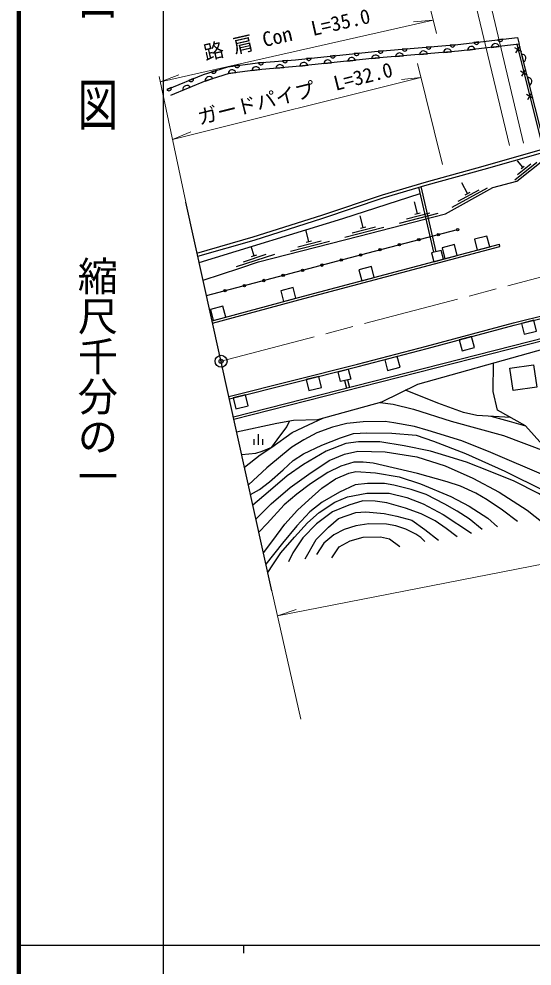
# Model space of a CAD drawing. Units: millimetres at full size, sheet at 1:1000; details may follow other scales. Extents: x 40000 to 680000, y 20000 to 380000.
# Drawn here: x 40000 to 103998, y 202409 to 320581 of the extents above; entities that cross this region are included whole.
import ezdxf
from ezdxf.enums import TextEntityAlignment as Align

# ---------------------------------------------------------------- set-up
doc = ezdxf.new("R2010")
doc.units = ezdxf.units.MM
doc.header["$LTSCALE"] = 1000
doc.header["$PDMODE"] = 32
doc.header["$PDSIZE"] = 500
doc.linetypes.add('CHAIN', pattern=[18.5, 12, -1.5, 3.5, -1.5])
for name, color, linetype, lineweight in [('M-BGD', 7, 'Continuous', 25), ('M-BMK', 2, 'CHAIN', 13), ('M-BMK-OTRS', 5, 'Continuous', 25), ('M-BMK-SRVR', 3, 'Continuous', 25), ('M-STR-HTXT', 7, 'Continuous', 13), ('M-TTL', 2, 'Continuous', 140), ('M-TTL-BAND', 7, 'Continuous', 25)]:
    doc.layers.add(name, color=color, linetype=linetype, lineweight=lineweight)
doc.layers.add('M-OTRS', color=6, linetype='Continuous')
doc.styles.add('@ＭＳ ゴシック', font='')
doc.styles.add('ＭＳ ゴシック', font='')
doc.styles.get('@ＭＳ ゴシック').set_extended_font_data('@MS Gothic')
doc.styles.get('ＭＳ ゴシック').set_extended_font_data('MS Gothic')

msp = doc.modelspace()

# ---------------------------------------------------------------- linework, layer by layer
at = {"layer": 'M-BGD'}
for p, q in [((100354, 318062), (99733, 317988)), ((88416, 316861), (87793, 316809)), ((91406, 317113), (90782, 317060)), ((94395, 317365), (93772, 317312)), ((95933, 316680), (96916, 316797)), ((97375, 317707), (96754, 317633)), ((98912, 317034), (99895, 317151)), ((101815, 317026), (102674, 316514)), ((101989, 316340), (102500, 317200)), ((102082, 317412), (105190, 305137)), ((105385, 305591), (102382, 317447)), ((76473, 315700), (75851, 315635)), ((79457, 316010), (78835, 315945)), ((82441, 316320), (81819, 316255)), ((83979, 315635), (84966, 315718)), ((85427, 316609), (84803, 316557)), ((86968, 315886), (87956, 315969)), ((89958, 316138), (90945, 316221)), ((92947, 316390), (93934, 316473)), ((102702, 316186), (102945, 315225)), ((67519, 314807), (66898, 314729)), ((70499, 315152), (69875, 315099)), ((72040, 314431), (73027, 314515)), ((73488, 315408), (72864, 315355)), ((75028, 314695), (76013, 314797)), ((78012, 315005), (78997, 315107)), ((80996, 315315), (81981, 315418)), ((64602, 314162), (64005, 313973)), ((66077, 313769), (67060, 313893)), ((69054, 314144), (70037, 314268)), ((102551, 314118), (103410, 313606)), ((102725, 313432), (103237, 314291)), ((103438, 313277), (103682, 312317)), ((59005, 312010), (58427, 311772)), ((60452, 311687), (61368, 312064)), ((61780, 313152), (61201, 312914)), ((63224, 312834), (64168, 313133)), ((103288, 311210), (104147, 310698)), ((103461, 310524), (103973, 311383)), ((101845, 300511), (104575, 302701)), ((102834, 302074), (102189, 302878)), ((102203, 301183), (103841, 302497)), ((102643, 301921), (103025, 302227)), ((91750, 291467), (89874, 299573)), ((92042, 291535), (90162, 299659)), ((94051, 297089), (98433, 299498)), ((94783, 297833), (97412, 299279)), ((95953, 298819), (95230, 300133)), ((95646, 298650), (96260, 298988)), ((89719, 296311), (89346, 297764)), ((82939, 294570), (82566, 296023)), ((87447, 295108), (92290, 296352)), ((88341, 295648), (91247, 296394)), ((89380, 296224), (90058, 296398)), ((76160, 292818), (75785, 294270)), ((80667, 293367), (85510, 294611)), ((81561, 293906), (84467, 294653)), ((82600, 294483), (83278, 294657)), ((69334, 291032), (68953, 292197)), ((73890, 291611), (78731, 292863)), ((74783, 292152), (77688, 292903)), ((75822, 292730), (76499, 292905)), ((99997, 292174), (99920, 292464)), ((67145, 289684), (71897, 291239)), ((68002, 290280), (70853, 291213)), ((69001, 290923), (69667, 291141)), ((80600, 275454), (80839, 274517)), ((80988, 275551), (81227, 274616)), ((69872, 267447), (69872, 268775)), ((69338, 267447), (69338, 268143)), ((70405, 267447), (70405, 268143))]:
    msp.add_line(p, q, dxfattribs=at)
for points in [[(58577, 311834), (63003, 313656), (66052, 314622), (69734, 315087), (74513, 315496), (84358, 316519), (94744, 317394), (102171, 318278), (102382, 317447)], [(102382, 317447), (94830, 316548), (84438, 315673), (74593, 314650), (69823, 314241), (66235, 313789), (63293, 312856), (58900, 311048)], [(62195, 291356), (69224, 293382), (77768, 296115), (85325, 298634), (90813, 300270), (97909, 302223), (105281, 304337)], [(62305, 290972), (69340, 292999), (77892, 295734), (85445, 298253), (90923, 299886), (98017, 301838), (105326, 303934)], [(62967, 287980), (67562, 289505), (69876, 290263), (82373, 293495), (93193, 296274), (99118, 299532), (102094, 300326), (105557, 303104)], [(66743, 270918), (110177, 282006), (128633, 286607), (149158, 291956), (167133, 296579), (171054, 297396), (175360, 298257), (179648, 298734), (183831, 299108), (193759, 299729), (198349, 299900), (208453, 299772), (216747, 299585), (223355, 299083), (230266, 298227), (242199, 296138), (252670, 293548), (262033, 290559), (272897, 286381), (286023, 280739), (297765, 274514), (305853, 269663), (312164, 265381)], [(66817, 270628), (110250, 281715), (128707, 286317), (149233, 291666), (167201, 296286), (171115, 297102), (175406, 297960), (179677, 298436), (183854, 298809), (193774, 299430), (198352, 299600), (208447, 299472), (216732, 299285), (223325, 298785), (230222, 297931), (242137, 295844), (252588, 293259), (261933, 290276), (272784, 286103), (285893, 280468), (297618, 274253), (305692, 269410), (311995, 265133)], [(62474, 290211), (80382, 295698), (90056, 298785)], [(63393, 286057), (72380, 288430), (83567, 291395), (94716, 294301)], [(64084, 282933), (75472, 285983), (99920, 292464)], [(64149, 282640), (75549, 285693), (99997, 292174)], [(66178, 273470), (82240, 277490), (90837, 279736), (101686, 282664), (106050, 283730)], [(66251, 273179), (82315, 277199), (90914, 279446), (101761, 282374), (106121, 283439)], [(67153, 269064), (72160, 270146), (74246, 270502), (77282, 270620), (85276, 272809), (89760, 275015), (105621, 279466)], [(110564, 259072), (105327, 267415), (103201, 269801), (99705, 271778), (99155, 274086), (99203, 277665)], [(101320, 270865), (97092, 271102), (95443, 271463), (92257, 272636), (88231, 274263)], [(85042, 272745), (86671, 272507), (89193, 271902), (93910, 270388), (100417, 268607), (105847, 266585)], [(68129, 264652), (70083, 266191), (71542, 267172), (74085, 268977), (76126, 269957), (77883, 270785)], [(98837, 271004), (101153, 270412), (103201, 269801)], [(67780, 266231), (69528, 266384), (70322, 266632), (71542, 267172), (72203, 268087), (73432, 269672), (73739, 270415)], [(108466, 262415), (105762, 263553), (98870, 266473), (95227, 267957), (91029, 269250), (89339, 269718), (86747, 270207), (85686, 270374), (82943, 270301), (80892, 270104), (79122, 269646), (77150, 268925), (75526, 268082), (74056, 267154), (72869, 266186), (70933, 264563), (68619, 262439)], [(68885, 261239), (70007, 261876), (71245, 262823), (72963, 264342), (74191, 265497), (75495, 266301), (77764, 267404), (80086, 268299), (81747, 268843), (83381, 268926), (86498, 268895), (89558, 268645), (91692, 267906), (95705, 266365), (100597, 264175), (110416, 259308)], [(108579, 258974), (104793, 261371), (101780, 262890), (98761, 264136), (95814, 265275), (93260, 266061), (91328, 266665), (88066, 267333), (84995, 267804), (82349, 267817), (80777, 267621), (78310, 266650), (75479, 264972), (73435, 263571), (71090, 261555), (69176, 259921)], [(69565, 258164), (71445, 260074), (73830, 262122), (76143, 263774), (78679, 265477), (80610, 266297), (82275, 266632), (85680, 266588), (89646, 265964), (93154, 264830), (96603, 263292), (99899, 261535), (103372, 259278), (105372, 257717)], [(102204, 257868), (100296, 259278), (98400, 260595), (96975, 261417), (95090, 262296), (93422, 262829), (89722, 263846), (84201, 265163), (82938, 265280), (81770, 265291), (80163, 264794), (78529, 263983), (76344, 262573), (74644, 261302), (73068, 259947), (70952, 257612), (69927, 256531)], [(70498, 253951), (71658, 255494), (73149, 257551), (74745, 259296), (76169, 260560), (77788, 262028), (79499, 263184), (81130, 263923), (82020, 264097), (84454, 263961), (87414, 263441), (90073, 262574), (93871, 260977), (96161, 259809), (98496, 258272), (99691, 257230)], [(97760, 256860), (96153, 258223), (94662, 259160), (93109, 260052), (90774, 261230), (88935, 261855), (86756, 262399), (85612, 262619), (83484, 262619), (81946, 262445), (79975, 261554), (77813, 260294), (76264, 259069), (74643, 257344), (72885, 255171), (70808, 252548)], [(71037, 251514), (71668, 252475), (72674, 253954), (74351, 255942), (75970, 257710), (77429, 259020), (79383, 260303), (80990, 260939), (83400, 261392), (86175, 261427), (88387, 260860), (90399, 260097), (92931, 258734), (96451, 256431)], [(94647, 255958), (93283, 256986), (91918, 257969), (90149, 258847), (88203, 259542), (85879, 260213), (84445, 260397), (82881, 260444), (81135, 259900), (79097, 259078), (77108, 257576), (75397, 255831), (74146, 253978), (73614, 252834)], [(75707, 253239), (77083, 255643), (78598, 257157), (79869, 258232), (82020, 258994), (83269, 259064), (85564, 258892), (87148, 258534), (89010, 258037), (90605, 256869), (92328, 255563)], [(90605, 255402), (90131, 255864), (89495, 256280), (88270, 256904), (87021, 257332), (85842, 257563), (83633, 257574), (82038, 257332), (80546, 256869), (79283, 256209), (78034, 255192), (77097, 253759)], [(79040, 253332), (79953, 254707), (81294, 255458), (82913, 255909), (85110, 255967), (86208, 255701), (87527, 254753)]]:
    msp.add_lwpolyline(points, dxfattribs=at)
for points in [[(97170, 291735), (98716, 292145), (98358, 293498), (96811, 293088)], [(93126, 290663), (94673, 291073), (94314, 292426), (92768, 292016)], [(91736, 290295), (92943, 290614), (92653, 291707), (91447, 291387)], [(82771, 287918), (84318, 288328), (83959, 289681), (82412, 289271)], [(73010, 285324), (74555, 285737), (74193, 287090), (72648, 286676)], [(64245, 282976), (65790, 283390), (65428, 284743), (63883, 284329)], [(104239, 282979), (102685, 282599), (103017, 281239), (104571, 281619)], [(96455, 280941), (94910, 280524), (95275, 279173), (96820, 279590)], [(87175, 278469), (85627, 278064), (85981, 276710), (87529, 277114)], [(79796, 276569), (81079, 276890), (81389, 275651), (80106, 275330)], [(101218, 276988), (104188, 277436), (104608, 274651), (101638, 274203)], [(77386, 275965), (75834, 275577), (76174, 274219), (77726, 274607)], [(68260, 273681), (66707, 273293), (67047, 271935), (68599, 272323)]]:
    msp.add_lwpolyline(points, close=True, dxfattribs=at)
for centre in [(94716, 294301), (89878, 293040), (92297, 293670), (85039, 291779), (87458, 292409), (82621, 291144), (77788, 289863), (80205, 290504), (72955, 288582), (75371, 289223), (68121, 287305), (70538, 287943), (65703, 286667)]:
    msp.add_circle(centre, 150, dxfattribs=at)
for centre, radius, start, end in [((100037, 318079), 318, 196.68023, 356.89797), ((88100, 316889), 318, 194.70511, 354.92285), ((91089, 317141), 318, 194.70511, 354.92285), ((93449, 316334), 505, 15.98488, 173.64307), ((94079, 317393), 318, 194.70511, 354.92285), ((96436, 316641), 505, 17.96, 175.6182), ((97058, 317725), 318, 196.68023, 356.89797), ((99415, 316996), 505, 17.96, 175.6182), ((76156, 315722), 318, 195.82742, 356.04515), ((79140, 316032), 318, 195.82742, 356.04515), ((81499, 315269), 505, 17.10719, 174.76538), ((82124, 316342), 318, 195.82742, 356.04515), ((84481, 315579), 505, 15.98488, 173.64307), ((85111, 316638), 318, 194.70511, 354.92285), ((87470, 315830), 505, 15.98488, 173.64307), ((90459, 316082), 505, 15.98488, 173.64307), ((102729, 315681), 505, 295.38049, 93.03868), ((67202, 314822), 318, 197.08427, 357.302), ((69558, 314109), 505, 18.36404, 176.02223), ((70182, 315180), 318, 194.78182, 354.99955), ((72541, 314376), 505, 16.06159, 173.71978), ((73171, 315436), 318, 194.78182, 354.99955), ((75531, 314649), 505, 17.10719, 174.76538), ((78515, 314959), 505, 17.10719, 174.76538), ((63726, 312890), 505, 28.75613, 186.41432), ((64287, 314120), 318, 207.47636, 7.69409), ((66581, 313734), 505, 18.36404, 176.02223), ((103465, 312773), 505, 295.38049, 93.03868), ((58695, 311942), 318, 212.26253, 12.48026), ((60947, 311785), 505, 33.5423, 191.20049), ((61469, 313084), 318, 212.26253, 12.48026)]:
    msp.add_arc(centre, radius, start, end, dxfattribs=at)
at = {"layer": 'M-BMK'}
msp.add_lwpolyline([(65205, 277870), (153195, 301013), (161998, 303040), (166082, 303891), (170312, 304666), (174274, 305247), (178368, 305843), (183794, 306378), (189014, 306817)], dxfattribs=at)
at = {"layer": 'M-BMK-OTRS'}
msp.add_line((71544, 249222), (60813, 297717), dxfattribs=at)
at = {"layer": 'M-BMK-SRVR'}
msp.add_circle((65205, 277870), 750, dxfattribs=at)
msp.add_circle((65205, 277870), 750, dxfattribs=at)
at = {"layer": 'M-OTRS'}
msp.add_point((65205, 277870), dxfattribs=at)
at = {"layer": 'M-STR-HTXT'}
for p, q in [((101204, 304770), (93303, 337695)), ((95478, 336530), (102938, 305065)), ((92083, 318782), (91092, 322786)), ((91671, 320446), (57646, 312723)), ((91671, 320446), (89225, 320241)), ((92809, 302404), (89715, 315021)), ((60813, 297717), (57504, 313394)), ((57646, 312723), (59941, 313594)), ((90140, 313290), (59159, 305556)), ((90140, 313290), (87698, 313032)), ((59159, 305556), (61435, 306476)), ((71544, 249222), (75147, 233196)), ((72249, 246087), (74569, 246890))]:
    msp.add_line(p, q, dxfattribs=at)
msp.add_lwpolyline([(72249, 246087), (168912, 265005), (183696, 267479), (196496, 268032), (217687, 267478), (232702, 265756), (242506, 263339), (296368, 242853)], dxfattribs=at)
at = {"layer": 'M-TTL'}
msp.add_line((40000, 380000), (40000, 20000), dxfattribs=at)
at = {"layer": 'M-TTL-BAND'}
for p, q in [((58000, 370000), (58000, 20000)), ((40000, 205000), (579000, 205000)), ((68000, 205000), (68000, 204000))]:
    msp.add_line(p, q, dxfattribs=at)

# ---------------------------------------------------------------- texts
at = {"layer": 'M-STR-HTXT', "style": 'ＭＳ ゴシック'}
for s, rotation, p in [('路 肩 Con\u3000L=35.0', 12.788, (73747, 317221)), ('ガードパイプ\u3000L=32.0', 14.017, (74788, 309868))]:
    msp.add_text(s, height=1833, rotation=rotation, dxfattribs=at).set_placement(p, align=Align.BOTTOM_CENTER)
at = {"layer": 'M-TTL-BAND', "style": '@ＭＳ ゴシック', "width": 1.4}
msp.add_text('平  面  図', height=3666, rotation=270, dxfattribs=at).set_placement((49777, 306475), align=Align.MIDDLE_RIGHT)
at = {"layer": 'M-TTL-BAND', "style": '@ＭＳ ゴシック'}
msp.add_text('縮尺千分の一', height=3666, rotation=270, dxfattribs=at).set_placement((49777, 261030), align=Align.MIDDLE_RIGHT)

doc.saveas('drawing.dxf')
